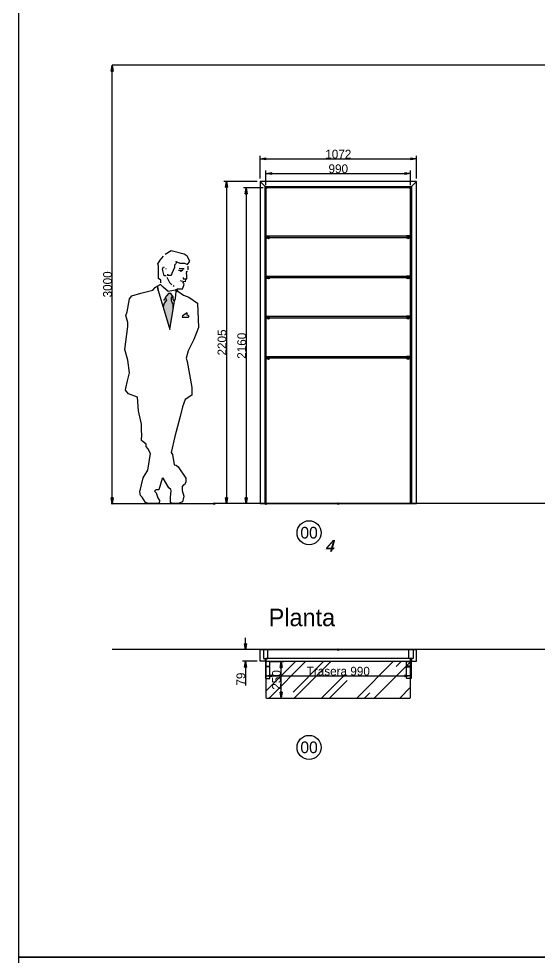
# Paper-space layout 'Jordi B.' of a CAD drawing. Header units: millimetres. Extents: x 23627 to 226976, y -18096 to 223844.
# Drawn here: x 131998 to 135562, y 204861 to 211284 of the extents above; entities that cross this region are included whole.
import ezdxf

# ---------------------------------------------------------------- set-up
doc = ezdxf.new("R2010")
doc.units = ezdxf.units.MM
doc.header["$PDMODE"] = 35
doc.header["$PDSIZE"] = 5
doc.layers.add('1001 concep color Blau Fosc', color=7, linetype='Continuous', true_color=0x003e84)
for name, color, linetype in [('Cotas bloques dinámicos PM espacio', 140, 'Continuous'), ('Linea Capa Color 0000 JB', 7, 'Continuous'), ('Linea Capa Color 0008 Gris JB', 8, 'Continuous'), ('Linea Capa Color 0012 Vermell JB', 12, 'Continuous'), ('Linea Capa Color 0140 Blau Vidre JB', 140, 'Continuous'), ('Linea Capa Color 0202 Lila Parets JB', 202, 'Continuous'), ('Linea Capa Color 0255 Blanc JB', 255, 'Continuous')]:
    doc.layers.add(name, color=color, linetype=linetype)
doc.styles.add('Jordi Ava', font='Avant Garde MEdium BT.ttf')
doc.styles.add('Jordi One Stroke', font='One Stronke Script LET Plain.ttf')
doc.styles.add('Stylus BT JB', font='stylu.ttf', dxfattribs={"oblique": 15})
doc.dimstyles.new('Jordi Ava 2015', dxfattribs={"dimtxt": 60, "dimasz": 40, "dimexe": 20, "dimexo": 20, "dimgap": 0.09, "dimtad": 1, "dimdec": 0, "dimzin": 0, "dimdsep": 46, "dimtxsty": 'Jordi Ava', "dimblk": 'CLOSED', "dimcen": 1.5, "dimclrd": 7, "dimclre": 7, "dimclrt": 256, "dimadec": 0, "dimazin": 0, "dimtfac": 0.05, "dimtdec": 0, "dimtofl": 0, "dimtmove": 0, "dimatfit": 3, "dimldrblk": 'CLOSED', "dimfxl": 90, "dimtolj": 1, "dimtzin": 0, "dimlwd": -1, "dimlwe": -1, "dimarcsym": 0})
doc.dimstyles.new('Jordi Ava Parets 2015', dxfattribs={"dimtxt": 60, "dimasz": 40, "dimexe": 20, "dimexo": 20, "dimgap": 0.09, "dimtad": 1, "dimdec": 0, "dimzin": 0, "dimdsep": 46, "dimtxsty": 'Jordi Ava', "dimblk": 'CLOSED', "dimcen": 1.5, "dimclrd": 7, "dimclre": 7, "dimclrt": 256, "dimadec": 0, "dimazin": 0, "dimtfac": 0.05, "dimtdec": 0, "dimtofl": 0, "dimtmove": 0, "dimatfit": 3, "dimldrblk": 'CLOSED', "dimfxl": 90, "dimtolj": 1, "dimtzin": 0, "dimlwd": -1, "dimlwe": -1, "dimarcsym": 0})

# ---------------------------------------------------------------- blocks, each defined once
blk = doc.blocks.new('_Closed')
at = {"color": 0, "linetype": 'ByBlock', "lineweight": -2}
for p, q in [((-1, 0.17), (0, 0)), ((-1, 0.17), (-1, -0.17)), ((0, 0), (-1, -0.17)), ((0, 0), (-1, 0))]:
    blk.add_line(p, q, dxfattribs=at)
blk = doc.blocks.new('*D1669')
at = {"layer": 'Defpoints', "color": 0, "ltscale": 10, "transparency": 16777216}
for p in [(82879.8, 104665.6), (82879.8, 104665.6), (82879.8, 101665.6)]:
    blk.add_point(p, dxfattribs=at)
at = {"layer": 'Linea Capa Color 0202 Lila Parets JB', "color": 7, "ltscale": 10, "transparency": 16777216}
blk.add_line((82879.8, 101705.6), (82879.8, 104625.6), dxfattribs=at)
at = {"layer": 'Linea Capa Color 0202 Lila Parets JB', "color": 7, "ltscale": 10, "transparency": 16777216, "xscale": 40, "yscale": 40, "zscale": 40}
for p, rotation in [((82879.8, 104665.6), 90), ((82879.8, 101665.6), 270)]:
    blk.add_blockref('_Closed', p, dxfattribs=dict(at, rotation=rotation))
at = {"layer": 'Linea Capa Color 0202 Lila Parets JB', "ltscale": 10, "transparency": 16777216, "insert": (82848.5, 103165.6), "char_height": 60, "attachment_point": 5, "rotation": 90, "style": 'Jordi Ava'}
blk.add_mtext('\\A1;3000', dxfattribs=at)
blk = doc.blocks.new('PM202307281029')
at = {"layer": 'Linea Capa Color 0008 Gris JB'}
h = blk.add_hatch(color=256, dxfattribs=at)
h.set_gradient(color1=(0, 127, 255), one_color=1, tint=1, name='INVCYLINDER')
h.paths.add_polyline_path([(349.2, 1345.3), (355.5, 1372.2), (371.4, 1391.2), (363.5, 1410.2), (385.6, 1438.7), (401.5, 1438.7), (413.7, 1421.3), (403.9, 1407), (403.9, 1391.2), (412.6, 1367.4), (418.1, 1360.8), (418.1, 1332.6), (394.4, 1190.3)])
at = {"layer": 'Linea Capa Color 0008 Gris JB', "linetype": 'Continuous'}
for p, q in [((309.6, 1484.7), (311.2, 1487.8)), ((315.9, 1459.3), (309.6, 1484.7)), ((385.6, 1438.7), (363.5, 1410.2)), ((401.5, 1438.7), (385.6, 1438.7)), ((418.1, 1415), (401.5, 1438.7)), ((418.1, 1397.5), (418.1, 1415)), ((355.5, 1372.2), (349.2, 1345.3)), ((371.4, 1391.2), (355.5, 1372.2)), ((363.5, 1410.2), (371.4, 1391.2)), ((426.8, 1384.9), (418.1, 1397.5))]:
    blk.add_line(p, q, dxfattribs=at)
for points in [[(332.6, 1510), (332.6, 1529), (316.7, 1540.1), (317.1, 1581.3), (317.1, 1627.2), (312.8, 1639.9), (328.6, 1666.8), (350.8, 1692.2)], [(445.8, 1652.6), (437.9, 1651), (436.3, 1657.3), (463.3, 1645.4), (496.5, 1645.4), (517.1, 1636.7), (531.4, 1658.9), (513.9, 1693.7), (493.4, 1708), (403.1, 1728.6), (363.5, 1704.8)], [(369.8, 1559.1), (357.1, 1559.1), (346, 1603.5), (352.4, 1619.3), (357.1, 1617.7)], [(369.8, 1603.5), (369.8, 1609.8)], [(441.1, 1649.4), (436.3, 1641.5), (427.6, 1632), (427.6, 1616.1), (409.4, 1574.9), (403.1, 1559.9), (382.5, 1559.9), (382.5, 1570.2)], [(455.3, 1597.1), (483.8, 1597.1), (485.4, 1606.6)], [(493.1, 1605.4), (487.6, 1606.5), (460.1, 1608.2)], [(519.5, 1600.3), (519.5, 1624)], [(407.8, 1497.3), (395.1, 1511.6), (377.7, 1546.4)], [(479.1, 1595.5), (471.2, 1589.2), (461.7, 1597.1)], [(485.8, 1546.2), (487.4, 1537.5), (510.9, 1537.5), (510.8, 1560.7), (509.2, 1581.9)], [(512.4, 1590.8), (510.8, 1582.9), (506, 1587.6), (515.5, 1590.8)], [(434.7, 1460.9), (384.1, 1451.4), (349.2, 1481.5), (330.2, 1498.9), (293.8, 1478.3)], [(423.7, 1486.2), (417.3, 1489.4)], [(439.5, 1456.1), (444.2, 1470.4), (480.7, 1470.4), (491.8, 1492.6), (493.6, 1505.7)], [(503.3, 1535.1), (499.2, 1517.9), (473.1, 1523.2), (467.1, 1527.1)], [(490.2, 1510), (480.7, 1511.6)], [(413.7, 1421.3), (403.9, 1407), (403.9, 1391.2), (412.6, 1367.4), (420.5, 1357.9), (422.1, 1357.9)], [(439.3, 1451), (439.5, 1453), (436.3, 1464.1), (442.1, 1464.1)], [(445.8, 1470.4), (444.2, 1456.1), (441.1, 1457.7)], [(365, 1407), (350.8, 1389.6)], [(418.1, 1332.6), (418.1, 1360.8)], [(426.8, 1384.9), (433.2, 1402.3)]]:
    blk.add_lwpolyline(points, dxfattribs=at)
at = {"layer": 'Linea Capa Color 0008 Gris JB'}
for points in [[(92.6, 775), (94.3, 789), (105.3, 840), (117.9, 893.8), (108.4, 980.9), (87.8, 1053.8), (108.4, 1212.2), (108.4, 1239.1), (94.2, 1286.7), (102.1, 1312), (119.5, 1400.7), (133.8, 1421.3), (195.6, 1440.3), (277.9, 1460.9), (293.8, 1478.3), (311.4, 1488.3), (309.6, 1484.7), (315.9, 1459.3), (394.4, 1190.3), (426.8, 1384.9), (433.2, 1402.3), (439.3, 1451), (449, 1453), (488.6, 1426), (525, 1413.4), (583.6, 1370.6), (591.6, 1204.3), (559.9, 1123.5), (520.3, 1044.3), (506, 995.2), (513.9, 973), (544.8, 794), (544.8, 742.1), (499.7, 713.2), (480.7, 661), (464.8, 596), (428.4, 459.8), (404.6, 350.5), (412.6, 334.7), (425.2, 265), (439.5, 261.8), (452.2, 250.7), (505.2, 174.7), (505.2, 147.8), (496.5, 127.2), (488.6, 128.7), (479.9, 116.1), (479.9, 89.1), (491.8, 49.5), (480.7, 11.5), (453.8, 0), (428.4, 0), (407.7, 0), (399.1, 6.8), (399.9, 44.8), (404.6, 86), (401.5, 97.1), (388.8, 106.6), (349.2, 173.1), (342.9, 171.5), (319.1, 93.1), (300.1, 93.1), (290.6, 84.4), (301.7, 73.3), (312.8, 40), (325.4, 20), (321.5, 0), (293.8, 0), (249.4, 0), (228.8, 6.8), (205.1, 44.8), (194, 54.3), (190.8, 79.6), (211.4, 176.3), (244.7, 228.5), (263.7, 342.6), (244.7, 375.8), (232.8, 390.1), (232.8, 407.5), (211.4, 421.8), (201.9, 431.3), (203.5, 475.6), (201.1, 494.6), (201.1, 543.8), (179.7, 634), (173.4, 727.5), (113.2, 751.3)], [(479.1, 1276.4), (494.9, 1276.4), (523.4, 1275.6), (528.2, 1285.1), (513.2, 1290.1), (513.2, 1305.7), (482.3, 1285.1)]]:
    blk.add_lwpolyline(points, close=True, dxfattribs=at)
at = {"layer": 'Linea Capa Color 0202 Lila Parets JB', "ltscale": 10}
blk.add_line((0, 0), (700, 0), dxfattribs=at)
for p in [(0, 0), (700, 0)]:
    blk.add_point(p, dxfattribs=at)
blk = doc.blocks.new('*D2709')
at = {"layer": 'Cotas bloques dinámicos PM espacio', "color": 7, "ltscale": 10, "transparency": 16777216}
for p, q in [((0, 2180), (0, 2280)), ((40, 2260), (950, 2260)), ((990, 2180), (990, 2280))]:
    blk.add_line(p, q, dxfattribs=at)
at = {"layer": 'Defpoints', "color": 0, "ltscale": 10, "transparency": 16777216}
for p in [(990, 2260), (0, 2160), (990, 2160)]:
    blk.add_point(p, dxfattribs=at)
at = {"layer": 'Cotas bloques dinámicos PM espacio', "color": 7, "ltscale": 10, "transparency": 16777216, "xscale": 40, "yscale": 40, "zscale": 40, "rotation": 180}
blk.add_blockref('_Closed', (0, 2260), dxfattribs=at)
at = {"layer": 'Cotas bloques dinámicos PM espacio', "color": 7, "ltscale": 10, "transparency": 16777216, "xscale": 40, "yscale": 40, "zscale": 40}
blk.add_blockref('_Closed', (990, 2260), dxfattribs=at)
at = {"layer": 'Cotas bloques dinámicos PM espacio', "ltscale": 10, "transparency": 16777216, "insert": (495, 2291.3), "char_height": 60, "attachment_point": 5, "style": 'Jordi Ava'}
blk.add_mtext('\\A1;990', dxfattribs=at)
blk = doc.blocks.new('*D324')
at = {"layer": 'Cotas bloques dinámicos PM espacio', "color": 7, "ltscale": 10, "transparency": 16777216}
for p, q in [((0, 2225), (0, 2380)), ((1072, 2225), (1072, 2380)), ((40, 2360), (1032, 2360))]:
    blk.add_line(p, q, dxfattribs=at)
at = {"layer": 'Defpoints', "color": 0, "ltscale": 10, "transparency": 16777216}
for p in [(1072, 2360), (0, 2205), (1072, 2205)]:
    blk.add_point(p, dxfattribs=at)
at = {"layer": 'Cotas bloques dinámicos PM espacio', "color": 7, "ltscale": 10, "transparency": 16777216, "xscale": 40, "yscale": 40, "zscale": 40, "rotation": 180}
blk.add_blockref('_Closed', (0, 2360), dxfattribs=at)
at = {"layer": 'Cotas bloques dinámicos PM espacio', "color": 7, "ltscale": 10, "transparency": 16777216, "xscale": 40, "yscale": 40, "zscale": 40}
blk.add_blockref('_Closed', (1072, 2360), dxfattribs=at)
at = {"layer": 'Cotas bloques dinámicos PM espacio', "ltscale": 10, "transparency": 16777216, "insert": (536, 2391.2), "char_height": 60, "attachment_point": 5, "style": 'Jordi Ava'}
blk.add_mtext('\\A1;1072', dxfattribs=at)
blk = doc.blocks.new('*D325')
at = {"layer": 'Cotas bloques dinámicos PM espacio', "color": 7, "ltscale": 10, "transparency": 16777216}
for p, q in [((-20, 2205), (-248.7, 2205)), ((-228.7, 2165), (-228.7, 40)), ((-20, 0), (-248.7, 0))]:
    blk.add_line(p, q, dxfattribs=at)
at = {"layer": 'Defpoints', "color": 0, "ltscale": 10, "transparency": 16777216}
for p in [(0, 2205), (0, 0), (-228.7, 0)]:
    blk.add_point(p, dxfattribs=at)
at = {"layer": 'Cotas bloques dinámicos PM espacio', "color": 7, "ltscale": 10, "transparency": 16777216, "xscale": 40, "yscale": 40, "zscale": 40}
for p, rotation in [((-228.7, 2205), 90), ((-228.7, 0), 270)]:
    blk.add_blockref('_Closed', p, dxfattribs=dict(at, rotation=rotation))
at = {"layer": 'Cotas bloques dinámicos PM espacio', "ltscale": 10, "transparency": 16777216, "insert": (-260, 1102.5), "char_height": 60, "attachment_point": 5, "rotation": 90, "style": 'Jordi Ava'}
blk.add_mtext('\\A1;2205', dxfattribs=at)
blk = doc.blocks.new('*D326')
at = {"layer": 'Cotas bloques dinámicos PM espacio', "color": 7, "ltscale": 10, "transparency": 16777216}
for p, q in [((21, 2160), (-113.9, 2160)), ((-93.9, 2120), (-93.9, 40)), ((-20, 0), (-113.9, 0))]:
    blk.add_line(p, q, dxfattribs=at)
at = {"layer": 'Defpoints', "color": 0, "ltscale": 10, "transparency": 16777216}
for p in [(41, 2160), (0, 0), (-93.9, 0)]:
    blk.add_point(p, dxfattribs=at)
at = {"layer": 'Cotas bloques dinámicos PM espacio', "color": 7, "ltscale": 10, "transparency": 16777216, "xscale": 40, "yscale": 40, "zscale": 40}
for p, rotation in [((-93.9, 2160), 90), ((-93.9, 0), 270)]:
    blk.add_blockref('_Closed', p, dxfattribs=dict(at, rotation=rotation))
at = {"layer": 'Cotas bloques dinámicos PM espacio', "ltscale": 10, "transparency": 16777216, "insert": (-125.1, 1080), "char_height": 60, "attachment_point": 5, "rotation": 90, "style": 'Jordi Ava'}
blk.add_mtext('\\A1;2160', dxfattribs=at)
blk = doc.blocks.new('*D4084')
at = {"layer": 'Cotas bloques dinámicos PM espacio', "color": 7, "ltscale": 10, "transparency": 16777216}
for p, q in [((18, -99), (18, -199)), ((1008, -99), (1008, -199)), ((58, -179), (968, -179))]:
    blk.add_line(p, q, dxfattribs=at)
at = {"layer": 'Defpoints', "color": 0, "ltscale": 10, "transparency": 16777216}
for p in [(18, -79), (1008, -79), (1008, -179)]:
    blk.add_point(p, dxfattribs=at)
at = {"layer": 'Cotas bloques dinámicos PM espacio', "color": 7, "ltscale": 10, "transparency": 16777216, "xscale": 40, "yscale": 40, "zscale": 40, "rotation": 180}
blk.add_blockref('_Closed', (18, -179), dxfattribs=at)
at = {"layer": 'Cotas bloques dinámicos PM espacio', "color": 7, "ltscale": 10, "transparency": 16777216, "xscale": 40, "yscale": 40, "zscale": 40}
blk.add_blockref('_Closed', (1008, -179), dxfattribs=at)
at = {"layer": 'Cotas bloques dinámicos PM espacio', "ltscale": 10, "transparency": 16777216, "insert": (513, -147.7), "char_height": 60, "attachment_point": 5, "style": 'Jordi Ava'}
blk.add_mtext('\\A1;Trasera 990', dxfattribs=at)
blk = doc.blocks.new('*D4085')
at = {"layer": 'Cotas bloques dinámicos PM espacio', "color": 7, "ltscale": 10, "transparency": 16777216}
for p, q in [((43, -82), (140.9, -82)), ((120.9, -292), (120.9, -122)), ((43, -332), (140.9, -332))]:
    blk.add_line(p, q, dxfattribs=at)
at = {"layer": 'Defpoints', "color": 0, "ltscale": 10, "transparency": 16777216}
for p in [(23, -82), (120.9, -82), (23, -332)]:
    blk.add_point(p, dxfattribs=at)
at = {"layer": 'Cotas bloques dinámicos PM espacio', "color": 7, "ltscale": 10, "transparency": 16777216, "xscale": 40, "yscale": 40, "zscale": 40}
for p, rotation in [((120.9, -82), 90), ((120.9, -332), 270)]:
    blk.add_blockref('_Closed', p, dxfattribs=dict(at, rotation=rotation))
at = {"layer": 'Cotas bloques dinámicos PM espacio', "ltscale": 10, "transparency": 16777216, "insert": (89.7, -207), "char_height": 60, "attachment_point": 5, "rotation": 90, "style": 'Jordi Ava'}
blk.add_mtext('\\A1;{\\C140;250}', dxfattribs=at)
blk = doc.blocks.new('*D19')
at = {"layer": 'Cotas bloques dinámicos PM espacio', "color": 7, "ltscale": 10, "transparency": 16777216}
for p, q in [((-100, 40), (-100, 80)), ((-20, 0), (-120, 0)), ((-20, -79), (-120, -79)), ((-100, -119), (-100, -244.2))]:
    blk.add_line(p, q, dxfattribs=at)
at = {"layer": 'Defpoints', "color": 0, "ltscale": 10, "transparency": 16777216}
for p in [(0, 0), (-100, -79), (0, -79)]:
    blk.add_point(p, dxfattribs=at)
at = {"layer": 'Cotas bloques dinámicos PM espacio', "color": 7, "ltscale": 10, "transparency": 16777216, "xscale": 40, "yscale": 40, "zscale": 40}
for p, rotation in [((-100, 0), 270), ((-100, -79), 90)]:
    blk.add_blockref('_Closed', p, dxfattribs=dict(at, rotation=rotation))
at = {"layer": 'Cotas bloques dinámicos PM espacio', "ltscale": 10, "transparency": 16777216, "insert": (-130.7, -201.6), "char_height": 60, "attachment_point": 5, "rotation": 90, "style": 'Jordi Ava'}
blk.add_mtext('\\A1;79', dxfattribs=at)
blk = doc.blocks.new('PM202309291349')
at = {"layer": 'Linea Capa Color 0012 Vermell JB', "ltscale": 50}
for p in [(2187.8, -4066.4), (2187.8, -5066.4)]:
    blk.add_point(p, dxfattribs=at)
at = {"layer": 'Linea Capa Color 0202 Lila Parets JB', "ltscale": 10}
for p, q in [((7207.8, -1066.4), (639.3, -1066.4)), ((7207.8, -4066.4), (1339.3, -4066.4)), ((7207.8, -5066.4), (639.3, -5066.4))]:
    blk.add_line(p, q, dxfattribs=at)
blk.add_lwpolyline([(0, 0), (7902.9, 0), (7902.9, -7171.6), (0, -7171.6)], close=True, dxfattribs=at)
at = {"ltscale": 10}
blk.add_blockref('PM202307281029', (639.3, -4066.4), dxfattribs=at)
at = {"layer": '1001 concep color Blau Fosc', "ltscale": 10, "insert": (1711.2, -4785.9), "char_height": 120, "width": 2264.786, "attachment_point": 1, "style": 'Jordi Ava'}
blk.add_mtext('Planta', dxfattribs=at)
at = {"layer": 'Linea Capa Color 0202 Lila Parets JB', "ltscale": 10}
dim = blk.add_linear_dim(base=(639.3, -1066.4), p1=(639.3, -4066.4), p2=(639.3, -1066.4), angle=90, dimstyle='Jordi Ava Parets 2015', dxfattribs=at)
dim.commit()
dim.dimension.update_dxf_attribs({"geometry": '*D1669', "text_midpoint": (608, -2566.4), "insert": (-82240.5, -105732)})
blk = doc.blocks.new('*U2708')
at = {"layer": 'Linea Capa Color 0140 Blau Vidre JB', "ltscale": 10}
h = blk.add_hatch(color=256, dxfattribs=at)
h.dxf.hatch_style = 1
h.set_gradient(color1=(0, 191, 255), one_color=1, tint=1, name='SPHERICAL')
h.paths.add_polyline_path([(1, 1822), (989, 1822), (990, 1823), (990, 1829), (989, 1830), (1, 1830), (0, 1829), (0, 1823)])
h = blk.add_hatch(color=256, dxfattribs=at)
h.dxf.hatch_style = 1
h.set_gradient(color1=(0, 191, 255), one_color=1, tint=1, name='SPHERICAL')
h.paths.add_polyline_path([(1, 1547), (989, 1547), (990, 1548), (990, 1554), (989, 1555), (1, 1555), (0, 1554), (0, 1548)])
h = blk.add_hatch(color=256, dxfattribs=at)
h.dxf.hatch_style = 1
h.set_gradient(color1=(0, 191, 255), one_color=1, tint=1, name='SPHERICAL')
h.paths.add_polyline_path([(1, 1272), (989, 1272), (990, 1273), (990, 1279), (989, 1280), (1, 1280), (0, 1279), (0, 1273)])
h = blk.add_hatch(color=256, dxfattribs=at)
h.dxf.hatch_style = 1
h.set_gradient(color1=(0, 191, 255), one_color=1, tint=1, name='SPHERICAL')
h.paths.add_polyline_path([(1, 997), (989, 997), (990, 998), (990, 1004), (989, 1005), (1, 1005), (0, 1004), (0, 998)])
at = {"layer": 'Cotas bloques dinámicos PM espacio', "ltscale": 10}
blk.add_circle((295, -200), 82.4, dxfattribs=at)
at = {"layer": 'Linea Capa Color 0000 JB', "ltscale": 50}
for p, q in [((-0.5, 1818), (27, 1818)), ((990.5, 1818), (963, 1818)), ((-0.5, 1543), (27, 1543)), ((990.5, 1543), (963, 1543)), ((-0.5, 1268), (27, 1268)), ((990.5, 1268), (963, 1268)), ((-0.5, 993), (27, 993)), ((990.5, 993), (963, 993))]:
    blk.add_line(p, q, dxfattribs=at)
at = {"layer": 'Linea Capa Color 0000 JB', "ltscale": 10}
blk.add_lwpolyline([(0, 0), (990, 0), (990, 2160), (0, 2160)], close=True, dxfattribs=at)
at = {"layer": 'Linea Capa Color 0000 JB', "ltscale": 50}
for points in [[(-1, 1832), (27, 1832), (27, 1830), (-0.5, 1830, 0.414214), (-1, 1829.5), (-1, 1820, 0.414214), (-3, 1818), (-3, 1830, -0.414214)], [(-3, 1818, -0.414214), (-1, 1820), (27, 1820), (27, 1818), (-0.5, 1818, 0.414214), (-1, 1817.5), (-1, 1749), (-3, 1749)], [(991, 1832), (963, 1832), (963, 1830), (990.5, 1830, -0.414214), (991, 1829.5), (991, 1820, -0.414214), (993, 1818), (993, 1830, 0.414214)], [(993, 1818, 0.414214), (991, 1820), (963, 1820), (963, 1818), (990.5, 1818, -0.414214), (991, 1817.5), (991, 1749), (993, 1749)], [(-1, 1557), (27, 1557), (27, 1555), (-0.5, 1555, 0.414214), (-1, 1554.5), (-1, 1545, 0.414214), (-3, 1543), (-3, 1555, -0.414214)], [(-3, 1543, -0.414214), (-1, 1545), (27, 1545), (27, 1543), (-0.5, 1543, 0.414214), (-1, 1542.5), (-1, 1474), (-3, 1474)], [(991, 1557), (963, 1557), (963, 1555), (990.5, 1555, -0.414214), (991, 1554.5), (991, 1545, -0.414214), (993, 1543), (993, 1555, 0.414214)], [(993, 1543, 0.414214), (991, 1545), (963, 1545), (963, 1543), (990.5, 1543, -0.414214), (991, 1542.5), (991, 1474), (993, 1474)], [(-1, 1282), (27, 1282), (27, 1280), (-0.5, 1280, 0.414214), (-1, 1279.5), (-1, 1270, 0.414214), (-3, 1268), (-3, 1280, -0.414214)], [(-3, 1268, -0.414214), (-1, 1270), (27, 1270), (27, 1268), (-0.5, 1268, 0.414214), (-1, 1267.5), (-1, 1199), (-3, 1199)], [(991, 1282), (963, 1282), (963, 1280), (990.5, 1280, -0.414214), (991, 1279.5), (991, 1270, -0.414214), (993, 1268), (993, 1280, 0.414214)], [(993, 1268, 0.414214), (991, 1270), (963, 1270), (963, 1268), (990.5, 1268, -0.414214), (991, 1267.5), (991, 1199), (993, 1199)], [(-1, 1007), (27, 1007), (27, 1005), (-0.5, 1005, 0.414214), (-1, 1004.5), (-1, 995, 0.414214), (-3, 993), (-3, 1005, -0.414214)], [(-3, 993, -0.414214), (-1, 995), (27, 995), (27, 993), (-0.5, 993, 0.414214), (-1, 992.5), (-1, 924), (-3, 924)], [(991, 1007), (963, 1007), (963, 1005), (990.5, 1005, -0.414214), (991, 1004.5), (991, 995, -0.414214), (993, 993), (993, 1005, 0.414214)], [(993, 993, 0.414214), (991, 995), (963, 995), (963, 993), (990.5, 993, -0.414214), (991, 992.5), (991, 924), (993, 924)]]:
    blk.add_lwpolyline(points, format="xyb", close=True, dxfattribs=at)
at = {"layer": 'Linea Capa Color 0140 Blau Vidre JB', "ltscale": 10}
for points in [[(1, 1822), (989, 1822), (990, 1823), (990, 1829), (989, 1830), (1, 1830), (0, 1829), (0, 1823)], [(8.5, 1823), (23.5, 1823), (18.8, 1820), (18, 1820), (18, 1816), (16.5, 1812), (15.5, 1812), (14, 1816), (14, 1820), (13.3, 1820)], [(981.5, 1823), (966.5, 1823), (971.3, 1820), (972, 1820), (972, 1816), (973.5, 1812), (974.5, 1812), (976, 1816), (976, 1820), (976.8, 1820)], [(1, 1547), (989, 1547), (990, 1548), (990, 1554), (989, 1555), (1, 1555), (0, 1554), (0, 1548)], [(8.5, 1548), (23.5, 1548), (18.8, 1545), (18, 1545), (18, 1541), (16.5, 1537), (15.5, 1537), (14, 1541), (14, 1545), (13.3, 1545)], [(981.5, 1548), (966.5, 1548), (971.3, 1545), (972, 1545), (972, 1541), (973.5, 1537), (974.5, 1537), (976, 1541), (976, 1545), (976.8, 1545)], [(1, 1272), (989, 1272), (990, 1273), (990, 1279), (989, 1280), (1, 1280), (0, 1279), (0, 1273)], [(8.5, 1273), (23.5, 1273), (18.8, 1270), (18, 1270), (18, 1266), (16.5, 1262), (15.5, 1262), (14, 1266), (14, 1270), (13.3, 1270)], [(981.5, 1273), (966.5, 1273), (971.3, 1270), (972, 1270), (972, 1266), (973.5, 1262), (974.5, 1262), (976, 1266), (976, 1270), (976.8, 1270)], [(1, 997), (989, 997), (990, 998), (990, 1004), (989, 1005), (1, 1005), (0, 1004), (0, 998)], [(8.5, 998), (23.5, 998), (18.8, 995), (18, 995), (18, 991), (16.5, 987), (15.5, 987), (14, 991), (14, 995), (13.3, 995)], [(981.5, 998), (966.5, 998), (971.3, 995), (972, 995), (972, 991), (973.5, 987), (974.5, 987), (976, 991), (976, 995), (976.8, 995)]]:
    blk.add_lwpolyline(points, close=True, dxfattribs=at)
at = {"layer": 'Linea Capa Color 0255 Blanc JB', "ltscale": 50}
blk.add_point((-6, 0), dxfattribs=at)
at = {"layer": 'Cotas bloques dinámicos PM espacio', "ltscale": 10, "insert": (403.1, -250), "char_height": 80, "width": 102.993, "attachment_point": 1, "style": 'Stylus BT JB'}
blk.add_mtext('{\\fStylus BT|b1|i0|c0|p34;\\C140;4}', dxfattribs=at)
at = {"layer": 'Cotas bloques dinámicos PM espacio', "ltscale": 10}
dim = blk.add_linear_dim(base=(990, 2260), p1=(0, 2160), p2=(990, 2160), dimstyle='Jordi Ava 2015', dxfattribs=at)
dim.commit()
dim.dimension.update_dxf_attribs({"geometry": '*D2709', "text_midpoint": (495, 2291.3)})
blk = doc.blocks.new('*U5151')
at = {"layer": 'Linea Capa Color 0000 JB'}
blk.add_blockref('*U2708', (0, 0), dxfattribs=at)
blk = doc.blocks.new('*U323')
at = {"layer": 'Linea Capa Color 0000 JB', "ltscale": 10}
for points in [[(35, 2170), (0, 2205), (0, 0), (35, 0)], [(1072, 2205), (1037, 2170), (1037, 0), (1072, 0)]]:
    blk.add_lwpolyline(points, close=True, dxfattribs=at)
at = {"layer": 'Linea Capa Color 0000 JB'}
blk.add_lwpolyline([(35, 2170), (1037, 2170), (1072, 2205), (0, 2205)], close=True, dxfattribs=at)
at = {"layer": 'Linea Capa Color 0202 Lila Parets JB', "ltscale": 50}
blk.add_line((0, 0), (1072, 0), dxfattribs=at)
at = {"layer": 'Linea Capa Color 0255 Blanc JB', "ltscale": 10}
for p in [(41, 2160), (1031, 2160), (41, 0)]:
    blk.add_point(p, dxfattribs=at)
at = {"layer": 'Cotas bloques dinámicos PM espacio', "ltscale": 10}
dim = blk.add_linear_dim(base=(1072, 2360), p1=(0, 2205), p2=(1072, 2205), dimstyle='Jordi Ava 2015', dxfattribs=at)
dim.commit()
dim.dimension.update_dxf_attribs({"geometry": '*D324', "text_midpoint": (536, 2391.2)})
for base, p1, picture, middle in [((-228.7, 0), (0, 2205), '*D325', (-260, 1102.5)), ((-93.9, 0), (41, 2160), '*D326', (-125.1, 1080))]:
    dim = blk.add_linear_dim(base=base, p1=p1, p2=(0, 0), angle=90, dimstyle='Jordi Ava 2015', dxfattribs=at)
    dim.commit()
    dim.dimension.update_dxf_attribs({"geometry": picture, "text_midpoint": middle})
blk = doc.blocks.new('PM202308081633')
at = {"layer": 'Linea Capa Color 0000 JB'}
blk.add_blockref('*U323', (0, 0), dxfattribs=at)
blk = doc.blocks.new('*U4083')
at = {"layer": 'Linea Capa Color 0140 Blau Vidre JB', "ltscale": 10}
h = blk.add_hatch(dxfattribs=at)
h.set_pattern_fill('AR-RROOF', color=256, scale=10, angle=45, style=0)
h.set_pattern_definition([(45, (0, 2), (215.526, 574.736), [3810, -508, 1270, -254]), (45, (149.07, 330.68), (-418.48, 59.27), [762, -83.82, 1524, -190.5]), (45, (-62.86, 244.47), (813.611, 1054.282), [2032, -355.6, 1016, -254])])
h.paths.add_polyline_path([(23, -332), (1003, -332), (1008, -327), (1008, -87), (1003, -82), (23, -82), (18, -87), (18, -327)])
at = {"layer": 'Cotas bloques dinámicos PM espacio', "ltscale": 10}
blk.add_circle((313, -669), 82.4, dxfattribs=at)
at = {"layer": 'Linea Capa Color 0000 JB', "ltscale": 50}
for points in [[(45, -119, 0.414214), (43, -117), (17, -117), (17, -112), (43, -112, 0.414214), (45, -110), (45, -84, 0.414214), (43, -82), (17, -82), (17, -60), (30, -60), (30, 0), (0, 0), (0, -60), (15, -60), (15, -197), (43, -197, 0.414214), (45, -195)], [(981, -119, -0.414214), (983, -117), (1009, -117), (1009, -112), (983, -112, -0.414214), (981, -110), (981, -84, -0.414214), (983, -82), (1009, -82), (1009, -60), (996, -60), (996, 0), (1026, 0), (1026, -60), (1011, -60), (1011, -197), (983, -197, -0.414214), (981, -195)]]:
    blk.add_lwpolyline(points, format="xyb", close=True, dxfattribs=at)
at = {"layer": 'Linea Capa Color 0000 JB', "ltscale": 10}
blk.add_lwpolyline([(18, -79), (1008, -79), (1008, -60), (18, -60)], close=True, dxfattribs=at)
at = {"layer": 'Linea Capa Color 0140 Blau Vidre JB', "ltscale": 10}
blk.add_lwpolyline([(23, -332), (1003, -332), (1008, -327), (1008, -87), (1003, -82), (23, -82), (18, -87), (18, -327)], close=True, dxfattribs=at)
at = {"layer": 'Cotas bloques dinámicos PM espacio', "ltscale": 10}
dim = blk.add_linear_dim(base=(1008, -179), p1=(18, -79), p2=(1008, -79), text='Trasera <>', dimstyle='Jordi Ava 2015', dxfattribs=at)
dim.commit()
dim.dimension.update_dxf_attribs({"geometry": '*D4084', "text_midpoint": (513, -147.7)})
dim = blk.add_linear_dim(base=(120.9, -82), p1=(23, -332), p2=(23, -82), angle=90, text='{\\C140;<>}', dimstyle='Jordi Ava 2015', dxfattribs=at)
dim.commit()
dim.dimension.update_dxf_attribs({"geometry": '*D4085', "text_midpoint": (89.7, -207)})
blk = doc.blocks.new('*U4033')
at = {"layer": 'Linea Capa Color 0000 JB'}
blk.add_blockref('*U4083', (0, 0), dxfattribs=at)
blk = doc.blocks.new('PM202306021145')
at = {"layer": 'Linea Capa Color 0000 JB', "ltscale": 10}
for points in [[(23, -60), (35, -60), (35, -79), (0, -79), (0, 0), (23, 0), (23, 0), (23, 0)], [(1049, -60), (1037, -60), (1037, -79), (1072, -79), (1072, 0), (1049, 0), (1049, 0), (1049, 0)]]:
    blk.add_lwpolyline(points, close=True, dxfattribs=at)
at = {"layer": 'Linea Capa Color 0202 Lila Parets JB', "ltscale": 10}
blk.add_line((0, 0), (1072, 0), dxfattribs=at)
at = {"layer": 'Cotas bloques dinámicos PM espacio', "ltscale": 10}
dim = blk.add_linear_dim(base=(-100, -79), p1=(0, 0), p2=(0, -79), angle=90, dimstyle='Jordi Ava 2015', dxfattribs=at)
dim.commit()
dim.dimension.update_dxf_attribs({"geometry": '*D19', "text_midpoint": (-130.7, -201.6)})
blk = doc.blocks.new('*U768')
at = {"layer": 'Linea Capa Color 0000 JB'}
blk.add_blockref('PM202306021145', (0, 0), dxfattribs=at)
blk = doc.blocks.new('*U4078')
blk.add_blockref('*U768', (0, 79))
at = {"layer": 'Linea Capa Color 0000 JB'}
blk.add_blockref('*U4033', (23, 79), dxfattribs=at)

psp = doc.layouts.new('Jordi B.')

# ---------------------------------------------------------------- linework, layer by layer
at = {"layer": 'Linea Capa Color 0202 Lila Parets JB', "ltscale": 10}
psp.add_lwpolyline([(131998.3, 204861.1), (139901.3, 204861.1), (139901.3, 200221.5), (131998.3, 200221.5)], close=True, dxfattribs=at)

# ---------------------------------------------------------------- block references
psp.add_blockref('PM202308081633', (133650.1, 207966.2))
at = {"layer": 'Linea Capa Color 0000 JB'}
for name, p in [('PM202309291349', (131998.3, 212032.7)), ('*U5151', (133691.1, 207966.2)), ('*U4078', (133650.1, 206887.2))]:
    psp.add_blockref(name, p, dxfattribs=at)

# ---------------------------------------------------------------- texts
at = {"layer": 'Cotas bloques dinámicos PM espacio', "char_height": 80, "width": 400, "attachment_point": 5, "style": 'Jordi One Stroke'}
for insert in [(133986.1, 207766.2), (133986.1, 206297.2)]:
    psp.add_mtext('00', dxfattribs=dict(at, insert=insert))

doc.saveas('drawing.dxf')
